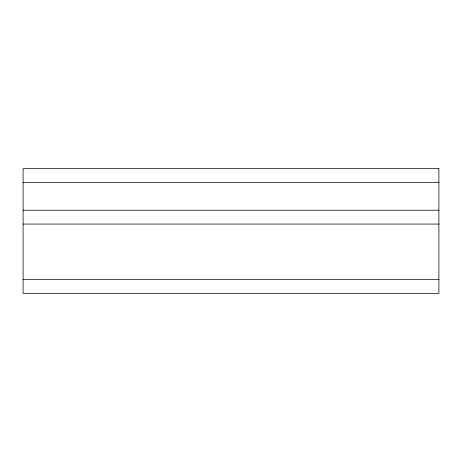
<?xml version="1.0" encoding="UTF-8"?>
<svg xmlns="http://www.w3.org/2000/svg" width="462" height="462" viewBox="0 0 462 462"><rect width="100%" height="100%" fill="white"/><g stroke="black" fill="none" stroke-linecap="round" stroke-linejoin="round"><path stroke-width="0.69" d="M23.1 182.49L438.9 182.49M23.1 210.21L438.9 210.21M23.1 224.07L438.9 224.07M23.1 279.51L438.9 279.51M438.9 168.63L23.1 168.63L23.1 293.37L438.9 293.37L438.9 168.63"/></g></svg>
